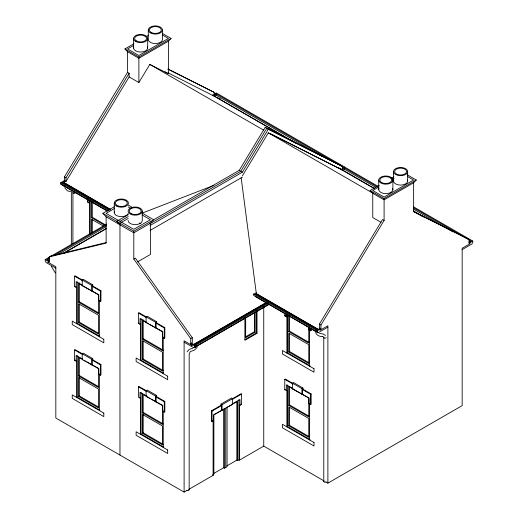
<?xml version="1.0" encoding="UTF-8"?>
<svg xmlns="http://www.w3.org/2000/svg" width="518" height="518" viewBox="0 0 518 518"><rect width="100%" height="100%" fill="white"/><g stroke="black" fill="none" stroke-linecap="round" stroke-linejoin="round"><path stroke-width="0.78" d="M72.915 243.596L72.947 192.385A1.256 0.842 -9.8 0 1 73.271 191.964M326.146 481.876L324.715 482.206A1.347 0.777 0 0 1 323.795 481.675L323.782 337.199M323.744 481.481L324.1 480.963L263.746 446.115L239.465 460.139L238.94 459.835L237.62 460.593L236.83 460.139L226.936 465.844M196.38 348.316L194.146 350.252L190.326 351.554L189.187 354.034L189.154 489.892L188.176 490.617L186.771 490.3M220.234 99.566L220.448 98.867M187.153 351.864L189.199 349.378L192.664 348.29M197.3 346.898L196.788 347.74M63.753 181.676L64.407 180.588L64.407 176.936L127.545 72.339L127.545 51.709L124.909 48.945L134 43.7M107.064 210.917L61.577 184.654L60.723 183.987L60.723 182.718L64.407 180.588L65.987 181.501L65.987 177.849L129.124 73.252L127.545 72.339M110.315 209.499L64.213 182.886L65.197 181.047L62.367 182.679L109.861 210.101M65.987 181.501L129.124 76.904L129.124 73.252M129.124 76.904L138.882 82.537L149.819 64.426L168.421 73.77L168.421 41.207L171.063 38.442L162.671 33.599M114.517 206.624L102.868 213.345L133.806 231.203L239.212 170.377L265.171 127.376L342.404 166.375L342.404 170.034L268.337 132.854L242.379 175.861M150.052 225.505L242.379 172.203L268.337 129.202L342.404 166.375M256.203 292.696L255.834 293.305L318.486 329.474M327.888 327.136L318.13 332.776L253.619 295.357L253.619 294.082L317.275 330.834L320.959 328.703L319.373 327.79L319.373 324.139L382.517 219.541L384.097 220.454L320.959 325.051L320.959 328.703L319.975 330.335L327.888 325.77L327.888 483.145L325.945 482.031M319.509 329.338L320.169 328.25L317.333 329.882L254.474 293.589L253.619 294.082M102.868 213.345L106.125 216.822L133.806 232.802L150.421 223.213L153.671 219.736L142.049 213.021M379.215 185.269L370.117 190.52L372.759 193.285L384.097 199.831L413.636 182.776L416.271 180.011L407.187 174.767M184.104 342.184L193.861 347.818L268.771 304.396M146.594 36.428L148.692 35.218M133.728 45.377L127.545 48.945L138.882 55.497L168.421 38.442L162.419 34.978M124.909 48.945L138.882 57.019L171.063 38.442M168.421 41.207L138.882 58.256L127.545 51.709M213.779 94.347L216.233 92.929L377.972 186.312M213.338 95.513L216.174 93.881L336.564 163.39M62.982 183.599L64.213 182.886M168.026 72.831L214.322 96.218L216.174 95.157L321.866 156.177M87.548 198.847L87.548 202.033L88.073 201.729M87.548 202.033L89.128 202.946L89.653 202.642L89.653 234.421M91.498 201.981L91.498 217.715L92.295 217.262L106.112 225.239M114.433 208.553L106.125 213.345L133.806 229.325L150.421 219.736L142.113 214.938M47.915 262.399L49.21 261.868L49.21 256.922L50.79 256.009L106.151 242.573M55.827 268.123L46.07 262.49L45.215 260.839L45.215 259.563L106.695 224.067M49.65 257.99L46.86 259.602L49.372 261.053M53.84 255.575L106.177 225.356M47.559 260.47L49.65 259.265M58.022 254.429L106.177 226.631M128.36 214.614L116.712 221.335L119.962 224.812M62.665 253.671L106.624 228.289M64.057 253.075L105.925 228.904M119.962 221.335L128.27 216.543M128.186 218.466L119.962 223.213L119.962 455.069M149.87 223.789L240.792 171.29L266.751 128.289L340.825 165.462M150.078 230.445L242.379 177.156M99.372 301.01L99.372 336.758L99.896 336.454L77.214 323.361L76.69 323.666L76.69 287.121L76.159 287.425L74.579 286.512L74.579 276.159L75.11 275.854L91.718 285.444L92.774 284.835L92.774 286.053L100.952 290.773L100.952 301.126L100.427 301.431L98.841 300.518L98.841 294.736L82.226 285.748L82.226 279.966L83.281 279.357L92.774 284.835M74.579 286.512L75.11 286.208M82.226 285.748L82.757 285.444L76.159 281.643L76.159 287.425M268.071 303.522L194.716 345.875L190.721 343.57L190.721 338.617L133.806 259.091L135.386 258.178L192.301 337.704L192.301 342.657L190.721 343.57L192.016 345.59M92.249 290.928L92.249 286.357L92.774 286.053M137.438 261.946L150.421 254.448L150.421 223.213M78.535 302.195L98.575 313.766L98.575 294.884L78.535 283.314L78.535 302.195L79.325 301.741L98.679 312.911M92.249 286.357L100.427 291.077L100.952 290.773M98.841 300.518L99.372 300.213M342.055 168.408L344.509 166.99M341.615 169.574L344.444 167.942L377.344 186.933M78.535 322.597L98.575 334.168L98.575 315.287L78.535 303.716L78.535 322.597L79.325 322.144L98.679 333.314M340.825 169.121L342.599 170.28L344.444 169.211L375.945 187.399M163.766 373.329L141.084 360.237L140.559 360.541L140.559 323.996L140.035 324.3L138.448 323.387L138.448 313.034L138.979 312.73L155.594 322.319L156.65 321.71L156.65 322.928L164.821 327.648L164.821 338.001L164.297 338.306L162.71 337.393L162.71 331.611L146.095 322.623L146.095 316.841L147.151 316.233L156.65 321.71M98.841 374.313L99.372 374.009L99.372 410.554L99.896 410.25L77.214 397.151L76.69 397.461L76.69 360.916L76.159 361.221L74.579 360.308L74.579 349.954L75.11 349.65L91.718 359.239L92.774 358.631L92.774 359.848L100.952 364.568L100.952 374.922L100.427 375.226L98.841 374.313L98.841 368.531L82.226 359.544L82.226 353.762L83.281 353.153L92.774 358.631M138.448 323.387L138.979 323.083M74.579 360.308L75.11 360.004M391.103 178.406L393.9 176.787M378.936 186.953L372.759 190.52L384.097 197.067L413.636 180.011L407.627 176.547M392.676 179.021L394.049 178.224M82.226 359.544L82.757 359.239L76.159 355.432L76.159 361.221M146.095 322.623L146.626 322.319L140.035 318.518L140.035 324.3M92.249 364.724L92.249 360.152L92.774 359.848M156.119 327.803L156.119 323.232L156.65 322.928M370.117 190.52L384.097 198.588L416.271 180.011M148.627 323.782L142.405 320.189L142.405 339.07L143.195 338.617L163.241 350.187M82.679 359.505L78.535 357.109L78.535 375.99L79.325 375.531L98.679 386.706M92.249 360.152L100.427 364.873L100.952 364.568M156.119 323.232L164.297 327.952L164.821 327.648M142.405 359.473L162.451 371.043L162.451 352.162L142.405 340.591L142.405 359.473L143.195 359.019L163.241 370.59M78.535 396.393L98.575 407.964L98.575 389.083L78.535 377.512L78.535 396.393L79.325 395.933L98.679 407.109M255.089 294.509L256.319 293.797L318.486 329.688M190.721 338.617L192.301 337.704M192.806 344.923L266.776 302.221M193.505 344.729L266.776 302.428M267.223 303.03L194.651 344.93L191.511 343.11M243.829 318.661L245.409 317.748M258.599 310.14L257.543 310.748L257.012 310.444M193.861 347.818L269.328 304.247M163.766 447.125L141.084 434.032L140.559 434.337L140.559 397.792L140.035 398.096L138.448 397.183L138.448 386.829L138.979 386.525L155.594 396.115L156.65 395.506L156.65 396.723L164.821 401.444L164.821 411.797L164.297 412.101L162.71 411.188L162.71 405.406L146.095 396.419L146.095 390.637L147.151 390.028L156.65 395.506M245.564 336.849L254.377 331.76L255.167 332.213L255.167 312.231M255.167 332.213L245.674 337.697L245.674 317.709M284.77 313.513L284.77 315.902L285.301 315.598L286.881 316.511L286.881 353.056L287.412 352.752L310.088 365.844L309.563 366.148L309.563 329.603L309.039 329.908L309.039 327.013M245.027 339.588L256.488 332.977L257.012 333.281L257.012 311.227M257.012 333.281L244.884 340.287L244.884 317.443M284.77 315.902L286.357 316.815L286.881 316.511M156.119 401.599L156.119 397.028L156.65 396.723M150.006 398.374L142.405 393.984L142.405 412.865L143.195 412.406L163.241 423.977M156.119 397.028L164.297 401.748L164.821 401.444M288.727 315.067L288.727 331.585L289.523 331.125L308.87 342.301M162.71 411.188L163.241 410.884L163.241 447.429M309.039 329.908L310.619 330.821L311.143 330.516L311.143 328.924M468.874 242.392L471.14 241.084L469.043 239.873M413.493 211.493L467.521 238.61L469.101 239.523L469.101 243.175L472.785 241.051L472.785 242.32L471.93 243.978L462.173 249.611M142.405 433.268L162.451 444.839L162.451 425.958L142.405 414.387L142.405 433.268L143.195 432.808L163.241 444.386M288.727 351.987L308.773 363.558L308.773 344.677L288.727 333.106L288.727 351.987L289.523 351.528L308.87 362.704M221.005 405.322L221.005 404.105L231.552 398.012L232.608 398.62L232.608 404.409L213.623 414.763L213.623 420.551L212.037 421.464L211.512 421.16L211.512 410.806L221.005 405.322L221.529 405.626L221.529 410.191M221.005 404.105L222.06 404.713L241.045 393.751L241.576 394.056L241.576 404.409L239.989 405.322L239.465 405.018L239.465 460.139M211.512 410.806L212.037 411.111L221.529 405.626M232.083 399.533L241.576 394.056M211.512 421.16L213.092 420.24L213.623 420.551M309.039 403.703L309.563 403.399L309.563 439.944L310.088 439.64L287.412 426.541L286.881 426.845L286.881 390.307L286.357 390.611L284.77 389.698L284.77 379.344L285.301 379.04L301.916 388.63L302.972 388.021L302.972 389.238L311.143 393.958L311.143 404.312L310.619 404.616L309.039 403.703L309.039 397.915L292.424 388.934L292.424 383.145L293.473 382.537L302.972 388.021M284.77 389.698L285.301 389.394M292.424 388.934L292.948 388.63L286.357 384.822L286.357 390.611M302.441 394.114L302.441 389.542L302.972 389.238M288.727 405.38L308.773 416.951L308.773 398.07L288.727 386.499L288.727 405.38L289.523 404.921L308.87 416.096M302.441 389.542L310.619 394.263L311.143 393.958M288.727 425.783L308.773 437.354L308.773 418.473L288.727 406.902L288.727 425.783L289.523 425.323L308.87 436.499M213.753 473.458L223.64 467.748L224.43 468.207L227.072 466.686L227.072 407.303L237.62 401.21L237.62 460.593M47.915 262.186L55.827 266.751L55.827 418.039L184.104 492.1L186.966 490.449M213.092 420.24L213.092 475.362L188.811 489.38L189.154 489.892M327.888 483.145L462.173 405.613L462.173 248.239L470.085 243.674L469.101 243.175M142.256 213.092L213.882 185.366M49.21 256.922L106.125 243.11L106.125 216.822M65.663 186.383L64.439 186.305L64.031 185.703M316.168 331.274L314.918 330.749A1.308 0.751 0 0 0 316.841 331.242M218.363 97.98L219.231 98.608M70.532 191.647L67.321 190.766L64.666 187.678M196.756 345.771L197.999 345.253A1.308 0.751 0 0 1 196.069 345.752M323.031 336.622L322.371 336.435L322.85 336.532C319.897 336.732 316.634 335.483 315.494 332.498M167.89 68.991L214.135 92.321L214.135 95.972L212.548 95.059L296.918 143.693M168.026 69.179L214.135 92.321M270.927 133.916L342.404 170.034M340.035 168.661L341.019 169.367M469.101 239.523L413.636 211.681L413.636 182.776M319.425 333.411L323.426 334.078L325.479 335.483M413.526 206.837L472.785 241.051M337.963 164.2L342.864 167.029M413.746 207.951L467.637 239.063M413.746 209.22L452.939 231.85M469.043 241.148L470.441 241.958M338.222 167.541L374.1 188.254M413.299 210.884L424.495 217.353M214.322 96.218L292.022 141.077M342.599 170.28L374.1 188.468M413.299 211.098L422.397 216.349M265.171 127.376L268.337 129.202M164.938 71.756L168.421 73.77M149.819 64.426L263.772 130.219M268.337 132.854L373.2 193.402M381.118 222.39L372.759 217.566L372.759 193.285M239.212 170.377L242.379 172.203M128.211 205.031L132.31 207.401M128.276 206.947L131.041 208.547M64.407 176.936L65.987 177.849M319.373 324.139L320.959 325.051M139.413 222.973L140.203 223.426M64.213 182.673L110.315 209.291M60.723 182.718L108.987 210.58M60.723 183.987L107.589 211.046M255.173 296.425L318.13 332.776M309.563 329.603L311.143 330.516M91.498 217.715L105.322 225.699M288.727 331.585L308.773 343.156L308.773 327.421M103.25 226.023L91.498 219.237L91.498 233.398M284.77 379.344L292.948 384.065M74.579 276.159L82.757 280.879M138.448 313.034L146.626 317.754M45.215 259.563L49.21 261.868M192.016 345.383L184.104 340.812L184.104 492.1M150.006 324.579L162.451 331.76L162.451 350.641L142.405 339.07M241.045 404.105L241.576 404.409M232.608 404.409L232.083 404.105L239.989 399.533L239.989 405.322M74.579 349.954L82.757 354.675M138.448 386.829L146.626 391.55M146.626 396.115L140.035 392.307L140.035 398.096M84.065 360.301L85.444 361.098M86.83 361.894L98.575 368.68L98.575 387.561L78.535 375.99M151.392 399.171L162.451 405.555L162.451 424.436L142.405 412.865M213.092 475.362L212.568 475.058L213.882 474.294L213.882 414.912L224.43 408.825L224.43 468.207M55.322 272.902L51.34 266.291M323.744 337.425L323.795 337.652A1.327 0.894 -9.8 0 0 324.715 338.183L325.382 338.118A1.256 0.842 -9.8 0 0 326.146 337.645M72.915 192.612L72.96 192.832A1.327 0.894 -9.8 0 0 73.886 193.363L74.547 193.305A1.256 0.842 -9.8 0 0 75.317 192.826M241.174 177.849L256.319 293.589M407.666 171.562A7.084 4.092 0 0 1 397.034 175.103A7.084 4.092 0 0 1 397.034 168.02A7.084 4.092 0 0 1 407.666 171.562L407.666 181.002M393.492 171.562L393.492 181.002M392.897 180.089A7.084 4.092 0 0 1 382.265 183.631A7.084 4.092 0 0 1 382.265 176.547A7.084 4.092 0 0 1 392.897 180.089L392.897 189.53M384.097 198.588L384.097 220.454M378.723 180.089L378.723 189.53M344.444 167.942L344.444 169.211M317.275 330.834L317.275 332.109M310.619 328.431L310.619 330.821M310.619 394.263L310.619 404.616M301.916 388.63L301.916 394.418M289.523 315.397L289.523 331.125M289.523 333.437L289.523 351.528M289.523 386.829L289.523 404.921M289.523 407.232L289.523 425.323M287.412 314.413L287.412 352.752M287.412 385.01L287.412 426.541M286.357 313.921L286.357 316.815M263.746 306.675L263.746 446.115M256.488 310.709L256.488 332.977M254.377 312.574L254.377 331.76M238.94 399.728L238.94 459.835M236.83 401.554L236.83 460.139M225.751 408.145L225.751 467.443M223.64 409.168L223.64 467.748M222.06 404.713L222.06 410.502M216.174 93.881L216.174 95.157M212.037 411.111L212.037 421.464M194.716 345.875L194.716 347.151M164.297 327.952L164.297 338.306M164.297 401.748L164.297 412.101M163.241 337.089L163.241 373.633M162.458 29.992L162.458 39.433A7.084 4.092 0 0 1 155.368 43.525A7.084 4.092 0 0 1 148.284 39.433L148.284 29.992M155.594 322.319L155.594 328.108M155.594 396.115L155.594 401.903M147.688 38.52L147.688 47.96M143.195 319.736L143.195 338.617M143.195 340.922L143.195 359.019M143.195 394.315L143.195 412.406M143.195 413.927L143.195 432.808M142.275 211.098A7.084 4.092 0 0 1 131.65 214.64A7.084 4.092 0 0 1 131.65 207.55A7.084 4.092 0 0 1 142.275 211.098L142.275 220.538A7.084 4.092 0 0 1 135.192 224.624A7.084 4.092 0 0 1 128.108 220.538M141.084 318.706L141.084 360.237M141.084 392.502L141.084 434.032M138.882 57.019L138.882 82.537M133.806 231.203L133.806 259.091M133.514 38.52L133.514 47.96M114.264 203.108L114.264 212.548M100.427 291.077L100.427 301.431M100.427 364.873L100.427 375.226M92.295 201.528L92.295 217.262M92.295 219.567L92.295 232.945M91.718 285.444L91.718 291.233M91.718 359.239L91.718 365.028M90.184 200.544L90.184 234.091M89.128 200.052L89.128 202.946M79.325 282.86L79.325 301.741M79.325 304.047L79.325 322.144M79.325 357.439L79.325 375.531M79.325 377.052L79.325 395.933M77.214 281.831L77.214 323.361M77.214 355.626L77.214 397.151M71.335 191.148L71.335 244.496M407.426 179.947A7.084 4.092 0 0 1 400.582 185.094A7.084 4.092 0 0 1 393.732 179.947M392.657 188.468A7.084 4.092 0 0 1 385.813 193.622A7.084 4.092 0 0 1 378.969 188.468M323.854 337.237A1.256 0.842 -9.8 0 1 323.977 337.017M195.81 346.995A18.525 10.697 60 0 1 195.428 347.533M147.442 46.898A7.084 4.092 0 0 1 140.598 52.046A7.084 4.092 0 0 1 133.754 46.898M65.359 186.525A1.308 0.751 0 0 1 64.057 185.774M220.5 99.126A1.308 0.751 0 0 1 220.325 99.501M218.544 98.472A1.308 0.751 0 0 1 219.535 98.394M128.199 213.604A7.084 4.092 0 0 1 119.516 216.498A7.084 4.092 0 0 1 114.51 211.486M313.999 368.712L282.446 350.492L282.446 353.982L313.999 372.202L313.999 368.712M313.999 442.501L282.446 424.287L282.446 427.777L313.999 445.998L313.999 442.501M103.807 339.322L72.248 321.102L72.248 324.592L103.807 342.812L103.807 339.322M167.677 376.197L136.124 357.977L136.124 361.467L167.677 379.688L167.677 376.197M103.807 413.118L72.248 394.897L72.248 398.387L103.807 416.608L103.807 413.118M167.677 449.993L136.124 431.772L136.124 435.262L167.677 453.483L167.677 449.993M397.597 174.547A5.97 3.445 0 0 0 406.546 171.562A5.97 3.445 0 0 0 397.597 168.577A5.97 3.445 0 0 0 397.597 174.547M381.591 182.524A5.97 3.445 0 0 0 391.576 180.983A5.97 3.445 0 0 0 384.265 176.761A5.97 3.445 0 0 0 381.591 182.524M130.97 213.533A5.97 3.445 0 0 0 140.954 211.985A5.97 3.445 0 0 0 133.644 207.77A5.97 3.445 0 0 0 130.97 213.533M150.356 32.887A7.084 4.092 0 0 0 162.212 31.048A7.084 4.092 0 0 0 153.535 26.042A7.084 4.092 0 0 0 150.356 32.887M136.383 40.954A5.97 3.445 0 0 0 146.361 39.407A5.97 3.445 0 0 0 139.057 35.192A5.97 3.445 0 0 0 136.383 40.954M135.587 41.408A7.084 4.092 0 0 0 147.442 39.575A7.084 4.092 0 0 0 138.766 34.564A7.084 4.092 0 0 0 135.587 41.408M151.146 32.427A5.97 3.445 0 0 0 161.13 30.886A5.97 3.445 0 0 0 153.827 26.664A5.97 3.445 0 0 0 151.146 32.427M116.343 205.996A7.084 4.092 0 0 0 128.199 204.163A7.084 4.092 0 0 0 119.516 199.152A7.084 4.092 0 0 0 116.343 205.996M118.369 206.086A5.97 3.445 0 0 0 127.318 203.108A5.97 3.445 0 0 0 118.369 200.123A5.97 3.445 0 0 0 118.369 206.086"/></g></svg>
